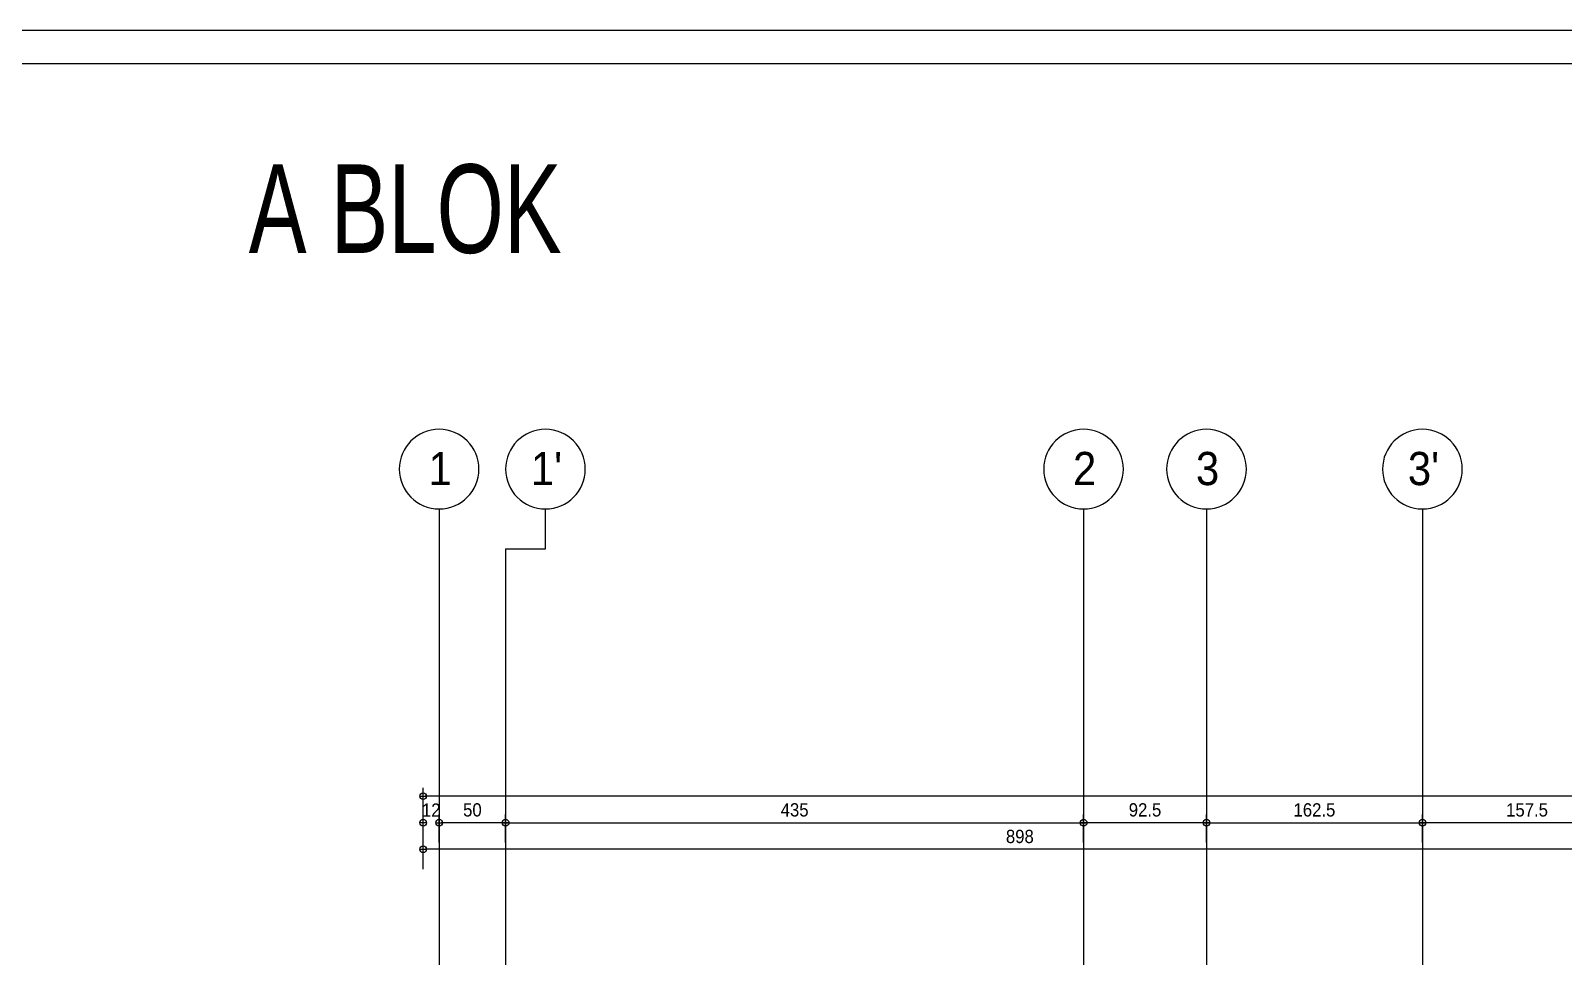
# Model space of a CAD drawing. Extents: x 460786 to 545292, y 30998 to 41694.
# Drawn here: x 465625 to 466778, y 40997 to 41694 of the extents above; entities that cross this region are included whole.
import ezdxf
from ezdxf.enums import TextEntityAlignment as Align

# ---------------------------------------------------------------- set-up
doc = ezdxf.new("R2010")
doc.units = 0
doc.header["$LTSCALE"] = 50
doc.header["$MEASUREMENT"] = 0
doc.header["$PDMODE"] = 35
doc.linetypes.add('DASHDOT', pattern=[5.5, 5, -0.25, 0, -0.25])
doc.layers.get('0').update_dxf_attribs({"linetype": 'CONTINUOUS'})
doc.layers.get('Defpoints').update_dxf_attribs({"linetype": 'CONTINUOUS'})
for name, color, linetype in [('A-Aks Balonu', 2, 'CONTINUOUS'), ('A-Aks Dikey', 12, 'DASHDOT'), ('A-Lejant', 23, 'CONTINUOUS'), ('A-Olcu DIS Yatay', 8, 'CONTINUOUS'), ('A-Yazı 1', 200, 'CONTINUOUS')]:
    doc.layers.add(name, color=color, linetype=linetype)
doc.styles.get("Standard").update_dxf_attribs({"font": 'arial.ttf', "width": 0.9})
doc.dimstyles.new('EXIT', dxfattribs={"dimscale": 50, "dimtxt": 0.23, "dimasz": 0.03, "dimexe": 0.125, "dimexo": 0.5, "dimgap": 0.09, "dimtad": 1, "dimzin": 1, "dimdsep": 46, "dimtxsty": 'Standard', "dimblk": 'TICK', "dimcen": 0.2, "dimadec": 0, "dimazin": 0, "dimtfac": 1, "dimtix": 1, "dimtofl": 0, "dimtmove": 2, "dimatfit": 3, "dimldrblk": 'TICK', "dimfxl": 1, "dimtolj": 1, "dimtzin": 1, "dimarcsym": 0})

# ---------------------------------------------------------------- blocks, each defined once
blk = doc.blocks.new('aks')
blk.add_circle((-0.8, 38.6), 60)
at = {"width": 0.9}
blk.add_attdef('AKSNO', text='', height=50, dxfattribs=at).set_placement((-0.8, 38.6), align=Align.MIDDLE_CENTER)
blk = doc.blocks.new('TICK', base_point=(53.7, 38.06))
blk.add_line((55.37, 38.06), (52.04, 38.06))
blk.add_circle((53.7, 38.06), 1.67)
blk = doc.blocks.new('*D119')
at = {"layer": 'A-Olcu DIS Yatay', "color": 0, "lineweight": -2, "transparency": 16777216}
for p, q in [((465932.2, 41082.7), (465932.2, 41103.9)), ((465982.2, 41082.7), (465982.2, 41103.9)), ((465980.7, 41097.7), (465933.7, 41097.7))]:
    blk.add_line(p, q, dxfattribs=at)
at = {"layer": 'Defpoints', "color": 0, "transparency": 16777216}
for p in [(465932.2, 41097.7), (465932.2, 41057.7), (465982.2, 41057.7)]:
    blk.add_point(p, dxfattribs=at)
at = {"layer": 'A-Olcu DIS Yatay', "color": 0, "lineweight": -2, "transparency": 16777216, "xscale": 1.5, "yscale": 1.5, "zscale": 1.5}
for p, rotation in [((465932.2, 41097.7), 180.0000000000167), ((465982.2, 41097.7), 1.670663607455936e-11)]:
    blk.add_blockref('TICK', p, dxfattribs=dict(at, rotation=rotation))
at = {"layer": 'A-Olcu DIS Yatay', "color": 0, "transparency": 16777216, "insert": (465957.2, 41107.3), "char_height": 10, "attachment_point": 5}
blk.add_mtext('\\A1;50', dxfattribs=at)
blk = doc.blocks.new('*D120')
at = {"layer": 'A-Olcu DIS Yatay', "color": 0, "lineweight": -2, "transparency": 16777216}
for p, q in [((465982.2, 41082.7), (465982.2, 41103.9)), ((466417.2, 41082.7), (466417.2, 41103.9)), ((465983.7, 41097.7), (466415.7, 41097.7))]:
    blk.add_line(p, q, dxfattribs=at)
at = {"layer": 'Defpoints', "color": 0, "transparency": 16777216}
for p in [(466417.2, 41097.7), (465982.2, 41057.7), (466417.2, 41057.7)]:
    blk.add_point(p, dxfattribs=at)
at = {"layer": 'A-Olcu DIS Yatay', "color": 0, "lineweight": -2, "transparency": 16777216, "xscale": 1.5, "yscale": 1.5, "zscale": 1.5, "rotation": 180}
blk.add_blockref('TICK', (465982.2, 41097.7), dxfattribs=at)
at = {"layer": 'A-Olcu DIS Yatay', "color": 0, "lineweight": -2, "transparency": 16777216, "xscale": 1.5, "yscale": 1.5, "zscale": 1.5}
blk.add_blockref('TICK', (466417.2, 41097.7), dxfattribs=at)
at = {"layer": 'A-Olcu DIS Yatay', "color": 0, "transparency": 16777216, "insert": (466199.7, 41107.3), "char_height": 10, "attachment_point": 5}
blk.add_mtext('\\A1;435', dxfattribs=at)
blk = doc.blocks.new('*D121')
at = {"layer": 'A-Olcu DIS Yatay', "color": 0, "lineweight": -2, "transparency": 16777216}
for p, q in [((466417.2, 41082.7), (466417.2, 41103.9)), ((466509.7, 41082.7), (466509.7, 41103.9)), ((466508.2, 41097.7), (466418.7, 41097.7))]:
    blk.add_line(p, q, dxfattribs=at)
at = {"layer": 'Defpoints', "color": 0, "transparency": 16777216}
for p in [(466417.2, 41097.7), (466417.2, 41057.7), (466509.7, 41057.7)]:
    blk.add_point(p, dxfattribs=at)
at = {"layer": 'A-Olcu DIS Yatay', "color": 0, "lineweight": -2, "transparency": 16777216, "xscale": 1.5, "yscale": 1.5, "zscale": 1.5, "rotation": 180}
blk.add_blockref('TICK', (466417.2, 41097.7), dxfattribs=at)
at = {"layer": 'A-Olcu DIS Yatay', "color": 0, "lineweight": -2, "transparency": 16777216, "xscale": 1.5, "yscale": 1.5, "zscale": 1.5}
blk.add_blockref('TICK', (466509.7, 41097.7), dxfattribs=at)
at = {"layer": 'A-Olcu DIS Yatay', "color": 0, "transparency": 16777216, "insert": (466463.4, 41107.3), "char_height": 10, "attachment_point": 5}
blk.add_mtext('\\A1;92.5', dxfattribs=at)
blk = doc.blocks.new('*D122')
at = {"layer": 'A-Olcu DIS Yatay', "color": 0, "lineweight": -2, "transparency": 16777216}
for p, q in [((466509.7, 41082.7), (466509.7, 41103.9)), ((466672.2, 41082.7), (466672.2, 41103.9)), ((466511.2, 41097.7), (466670.7, 41097.7))]:
    blk.add_line(p, q, dxfattribs=at)
at = {"layer": 'Defpoints', "color": 0, "transparency": 16777216}
for p in [(466672.2, 41097.7), (466509.7, 41057.7), (466672.2, 41057.7)]:
    blk.add_point(p, dxfattribs=at)
at = {"layer": 'A-Olcu DIS Yatay', "color": 0, "lineweight": -2, "transparency": 16777216, "xscale": 1.5, "yscale": 1.5, "zscale": 1.5, "rotation": 180}
blk.add_blockref('TICK', (466509.7, 41097.7), dxfattribs=at)
at = {"layer": 'A-Olcu DIS Yatay', "color": 0, "lineweight": -2, "transparency": 16777216, "xscale": 1.5, "yscale": 1.5, "zscale": 1.5}
blk.add_blockref('TICK', (466672.2, 41097.7), dxfattribs=at)
at = {"layer": 'A-Olcu DIS Yatay', "color": 0, "transparency": 16777216, "insert": (466590.9, 41107.3), "char_height": 10, "attachment_point": 5}
blk.add_mtext('\\A1;162.5', dxfattribs=at)
blk = doc.blocks.new('*D123')
at = {"layer": 'A-Olcu DIS Yatay', "color": 0, "lineweight": -2, "transparency": 16777216}
for p, q in [((466672.2, 41082.7), (466672.2, 41103.9)), ((466829.7, 41082.7), (466829.7, 41103.9)), ((466828.2, 41097.7), (466673.7, 41097.7))]:
    blk.add_line(p, q, dxfattribs=at)
at = {"layer": 'Defpoints', "color": 0, "transparency": 16777216}
for p in [(466672.2, 41097.7), (466672.2, 41057.7), (466829.7, 41057.7)]:
    blk.add_point(p, dxfattribs=at)
at = {"layer": 'A-Olcu DIS Yatay', "color": 0, "lineweight": -2, "transparency": 16777216, "xscale": 1.5, "yscale": 1.5, "zscale": 1.5, "rotation": 180}
blk.add_blockref('TICK', (466672.2, 41097.7), dxfattribs=at)
at = {"layer": 'A-Olcu DIS Yatay', "color": 0, "lineweight": -2, "transparency": 16777216, "xscale": 1.5, "yscale": 1.5, "zscale": 1.5}
blk.add_blockref('TICK', (466829.7, 41097.7), dxfattribs=at)
at = {"layer": 'A-Olcu DIS Yatay', "color": 0, "transparency": 16777216, "insert": (466750.9, 41107.3), "char_height": 10, "attachment_point": 5}
blk.add_mtext('\\A1;157.5', dxfattribs=at)
blk = doc.blocks.new('*D130')
at = {"layer": 'A-Olcu DIS Yatay', "color": 0, "lineweight": -2, "transparency": 16777216}
for p, q in [((465920.2, 41062.7), (465920.2, 41083.9)), ((466816.7, 41077.7), (465921.7, 41077.7)), ((466818.2, 41062.7), (466818.2, 41083.9))]:
    blk.add_line(p, q, dxfattribs=at)
at = {"layer": 'Defpoints', "color": 0, "transparency": 16777216}
for p in [(465920.2, 41077.7), (465920.2, 41037.7), (466818.2, 41037.7)]:
    blk.add_point(p, dxfattribs=at)
at = {"layer": 'A-Olcu DIS Yatay', "color": 0, "lineweight": -2, "transparency": 16777216, "xscale": 1.5, "yscale": 1.5, "zscale": 1.5}
for p, rotation in [((465920.2, 41077.7), 179.9999999999995), ((466818.2, 41077.7), 359.9999999999996)]:
    blk.add_blockref('TICK', p, dxfattribs=dict(at, rotation=rotation))
at = {"layer": 'A-Olcu DIS Yatay', "color": 0, "transparency": 16777216, "insert": (466369.2, 41087.3), "char_height": 10, "attachment_point": 5}
blk.add_mtext('\\A1;898', dxfattribs=at)
blk = doc.blocks.new('*D132')
at = {"layer": 'A-Olcu DIS Yatay', "color": 0, "lineweight": -2, "transparency": 16777216}
for p, q in [((465920.2, 41102.7), (465920.2, 41123.9)), ((468123.2, 41102.7), (468123.2, 41123.9)), ((468121.7, 41117.7), (465921.7, 41117.7))]:
    blk.add_line(p, q, dxfattribs=at)
at = {"layer": 'Defpoints', "color": 0, "transparency": 16777216}
for p in [(465920.2, 41117.7), (465920.2, 41077.7), (468123.2, 41077.7)]:
    blk.add_point(p, dxfattribs=at)
at = {"layer": 'A-Olcu DIS Yatay', "color": 0, "lineweight": -2, "transparency": 16777216, "xscale": 1.5, "yscale": 1.5, "zscale": 1.5}
for p, rotation in [((465920.2, 41117.7), 180.0000000000013), ((468123.2, 41117.7), 1.358912982141192e-12)]:
    blk.add_blockref('TICK', p, dxfattribs=dict(at, rotation=rotation))
at = {"layer": 'A-Olcu DIS Yatay', "color": 0, "transparency": 16777216, "insert": (467021.7, 41127.3), "char_height": 10, "attachment_point": 5}
blk.add_mtext('\\A1;{\\fArial TUR|b0|i0|c162|p34;2202}', dxfattribs=at)
blk = doc.blocks.new('*D124')
at = {"layer": 'A-Olcu DIS Yatay', "color": 0, "lineweight": -2, "transparency": 16777216}
for p, q in [((465920.2, 41082.7), (465920.2, 41103.9)), ((465932.2, 41082.7), (465932.2, 41103.9)), ((465918.7, 41097.7), (465917.2, 41097.7)), ((465933.7, 41097.7), (465935.2, 41097.7))]:
    blk.add_line(p, q, dxfattribs=at)
at = {"layer": 'Defpoints', "color": 0, "transparency": 16777216}
for p in [(465932.2, 41097.7), (465920.2, 41057.7), (465932.2, 41057.7)]:
    blk.add_point(p, dxfattribs=at)
at = {"layer": 'A-Olcu DIS Yatay', "color": 0, "lineweight": -2, "transparency": 16777216, "xscale": 1.5, "yscale": 1.5, "zscale": 1.5}
blk.add_blockref('TICK', (465920.2, 41097.7), dxfattribs=at)
at = {"layer": 'A-Olcu DIS Yatay', "color": 0, "lineweight": -2, "transparency": 16777216, "xscale": 1.5, "yscale": 1.5, "zscale": 1.5, "rotation": 180}
blk.add_blockref('TICK', (465932.2, 41097.7), dxfattribs=at)
at = {"layer": 'A-Olcu DIS Yatay', "color": 0, "transparency": 16777216, "insert": (465926.2, 41107.2), "char_height": 10, "attachment_point": 5}
blk.add_mtext('\\A1;12', dxfattribs=at)

msp = doc.modelspace()

# ---------------------------------------------------------------- linework, layer by layer
at = {"layer": 'A-Aks Dikey', "ltscale": 1.5}
for p, q in [((465932.17, 41333.83), (465932.17, 37667.36)), ((466012.17, 41303.83), (466012.17, 41333.83)), ((466417.17, 41333.83), (466417.17, 37667.36)), ((466509.67, 41333.83), (466509.67, 37667.36)), ((466672.17, 41333.83), (466672.17, 37667.36)), ((465982.17, 41303.83), (465982.17, 37697.36)), ((465982.17, 41303.83), (466012.17, 41303.83))]:
    msp.add_line(p, q, dxfattribs=at)
at = {"layer": 'A-Lejant'}
msp.add_lwpolyline([(460786.15, 41693.81), (460786.15, 37193.81), (545291.84, 37193.81), (545291.84, 41693.81), (460786.15, 41693.81)], dxfattribs=at)
msp.add_lwpolyline([(460811.15, 41668.81), (460811.15, 37218.81), (545266.84, 37218.81), (545266.84, 41668.81)], close=True, dxfattribs=at)

# ---------------------------------------------------------------- block references
at = {"layer": 'A-Aks Balonu'}
ref = msp.add_blockref('aks', (465931.75, 41344.51), dxfattribs=dict(at, xscale=-0.5, yscale=0.5, zscale=0.5))
ref.add_attrib('AKSNO', '1', dxfattribs={"layer": '0', "height": 25, "width": 0.9}).set_placement((465932.97, 41364.26), align=Align.MIDDLE_CENTER)
ref = msp.add_blockref('aks', (466011.75, 41344.51), dxfattribs=dict(at, xscale=-0.5, yscale=0.5, zscale=0.5))
ref.add_attrib('AKSNO', "1'", dxfattribs={"layer": '0', "height": 25, "width": 0.9}).set_placement((466012.97, 41364.26), align=Align.MIDDLE_CENTER)
ref = msp.add_blockref('aks', (466416.75, 41344.51), dxfattribs=dict(at, xscale=-0.5, yscale=0.5, zscale=0.5))
ref.add_attrib('AKSNO', '2', dxfattribs={"layer": '0', "height": 25, "width": 0.9}).set_placement((466417.97, 41364.26), align=Align.MIDDLE_CENTER)
ref = msp.add_blockref('aks', (466509.25, 41344.51), dxfattribs=dict(at, xscale=-0.5, yscale=0.5, zscale=0.5))
ref.add_attrib('AKSNO', '3', dxfattribs={"layer": '0', "height": 25, "width": 0.9}).set_placement((466510.47, 41364.26), align=Align.MIDDLE_CENTER)
ref = msp.add_blockref('aks', (466671.75, 41344.51), dxfattribs=dict(at, xscale=-0.5, yscale=0.5, zscale=0.5))
ref.add_attrib('AKSNO', "3'", dxfattribs={"layer": '0', "height": 25, "width": 0.9}).set_placement((466672.97, 41364.26), align=Align.MIDDLE_CENTER)

# ---------------------------------------------------------------- texts
at = {"layer": 'A-Yazı 1', "width": 0.7}
msp.add_text('A BLOK', height=66.667, dxfattribs=at).set_placement((465788.91, 41526.52))

# ---------------------------------------------------------------- dimensions: what is measured, and where the dimension line sits
at = {"layer": 'A-Olcu DIS Yatay'}
dim = msp.add_aligned_dim(p1=(468123.17, 41077.68), p2=(465920.17, 41077.68), distance=-40, text='{\\fArial TUR|b0|i0|c162|p34;2202}', dimstyle='EXIT', override={"dimtxt": 0.2, "dimdec": 1, "dimzin": 9, "dimtdec": 1}, dxfattribs=at)
dim.commit()
dim.dimension.update_dxf_attribs({"geometry": '*D132', "text_midpoint": (467021.67, 41127.29)})
for p1, p2, distance, picture, middle in [((465920.17, 41057.68), (465932.17, 41057.68), 40, '*D124', (465926.17, 41107.2)), ((465982.17, 41057.68), (465932.17, 41057.68), -40, '*D119', (465957.17, 41107.29)), ((465982.17, 41057.68), (466417.17, 41057.68), 40, '*D120', (466199.67, 41107.29)), ((466509.67, 41057.68), (466417.17, 41057.68), -40, '*D121', (466463.42, 41107.29)), ((466509.67, 41057.68), (466672.17, 41057.68), 40, '*D122', (466590.92, 41107.29)), ((466829.67, 41057.68), (466672.17, 41057.68), -40, '*D123', (466750.92, 41107.29)), ((466818.17, 41037.68), (465920.17, 41037.68), -40, '*D130', (466369.17, 41087.29))]:
    dim = msp.add_aligned_dim(p1=p1, p2=p2, distance=distance, dimstyle='EXIT', override={"dimtxt": 0.2, "dimdec": 1, "dimzin": 9, "dimtdec": 1}, dxfattribs=at)
    dim.commit()
    dim.dimension.update_dxf_attribs({"geometry": picture, "text_midpoint": middle})

doc.saveas('drawing.dxf')
